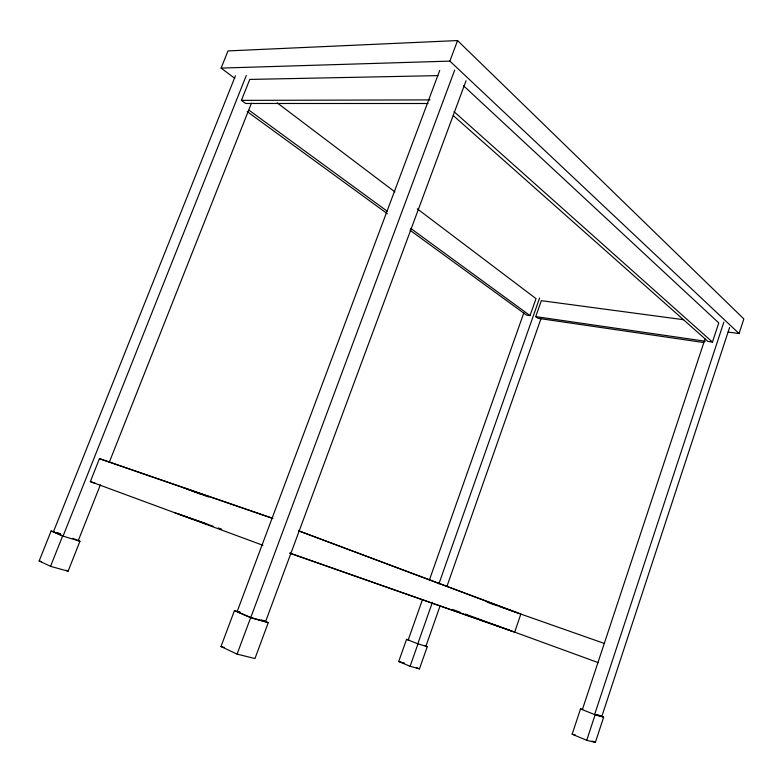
<?xml version="1.0" encoding="UTF-8"?>
<svg xmlns="http://www.w3.org/2000/svg" width="783" height="783" viewBox="0 0 783 783"><rect width="100%" height="100%" fill="white"/><g stroke="black" fill="none" stroke-linecap="round" stroke-linejoin="round"><path stroke-width="1.17" d="M728.18 332.061L739.064 333.558L743.85 318.926L457.556 40.559L228 50.915L221.109 68.092L234.773 78.329M729.58 327.49L601.804 716.504L594.64 714.487L723.864 322.107M582.679 709.535L580.526 708.928L572.158 734.209L586.712 740.307L595.364 742.441L603.654 717.169L596.949 714.487M582.386 709.584L705.023 338.98M453.357 115.659L707.979 341.427L712.452 342.073L718.765 322.929L463.585 85.797M586.712 740.307L595.129 714.762L580.526 708.928M425.923 646.21L440.075 605.934M446.946 586.359L541.141 318.192M408.883 640.024L406.553 639.32L398.704 661.518L410.096 666.284L419.453 668.888L427.244 646.699L425.169 645.877M410.038 230.241L526.499 315.099L530.032 315.608L536.022 298.636L417.31 208.846M432.422 602.264L417.809 643.753L427.244 646.699M438.92 583.824L539.595 298.039M410.096 666.284L417.985 643.89L406.553 639.32M703.897 342.553L538.068 318.319L535.738 316.616L541.347 300.672L683.637 319.718M408.217 639.917L422.468 599.602M429.387 580.027L523.837 312.848M262.843 620.322L268.246 622.661L254.964 658.542L237.073 654.128L220.972 646.552L234.43 610.652L240.303 612.316M466.051 80.737L265.545 621.702L250.766 617.533L237.141 611.611L439.723 70.45M739.064 333.558L449.882 61.113L457.556 40.559M237.073 654.128L250.648 617.699L268.246 622.661M250.766 617.533L454.708 70.059M262.931 545.291L90.348 481.604L99.461 458.662L272.504 518.219M78.271 540.632L100.312 484.951M109.307 462.224L251.441 103.141M54.575 532.058L51.12 531.001L39.15 560.971L50.552 566.334L68.092 571.218L79.944 541.259L72.888 538.303M50.552 566.334L62.62 536.003L79.944 541.259M246.283 75.52L63.1 536.022L53.43 531.823L235.438 75.804M428.076 103.503L245.666 103.473L241.438 100.371L249.757 79.426L437.942 75.628M221.109 68.092L449.882 61.113M241.438 100.371L430.073 99.901M535.738 316.616L705.463 341.261M220.972 646.552L224.329 647.394M572.158 734.209L575.427 735.022M39.15 560.971L41.479 561.626M398.704 661.518L404.576 663.152M595.129 714.762L603.654 717.169M237.141 611.611L240.557 612.58M56.875 532.753L60.33 533.81M56.924 532.89L60.418 533.957M187 488.944L99.461 458.662M272.944 518.532L188.028 489.297L208.611 497.019M487.104 602.205L497.45 605.846M499.75 606.649L604.584 643.538M90.348 481.604L95.36 483.365M174.394 512.571L206.653 523.905M218.183 527.948L221.638 529.161M289.612 553.043L510.839 630.755M178.475 514.079L213.015 526.205M290.15 553.297L514.666 632.155L520.842 614.058L298.959 530.884M452.31 609.38L460.335 612.316M465.288 614.087L598.261 662.653M183.927 487.887L199.949 493.887M298.382 530.786L517.005 612.717M416.35 667.596L419.453 668.888M592.017 741.041L595.364 742.441M261.356 619.891L264.497 621.242M51.12 531.001L62.62 536.003M234.43 610.652L250.648 617.699M66.007 570.239L68.092 571.218M247.193 111.597L387.34 213.71M249.023 110.188L387.066 211.097M410.723 228.391L530.032 315.608M277.192 102.867L394.926 191.913M454.013 111.636L712.452 342.073"/></g></svg>
